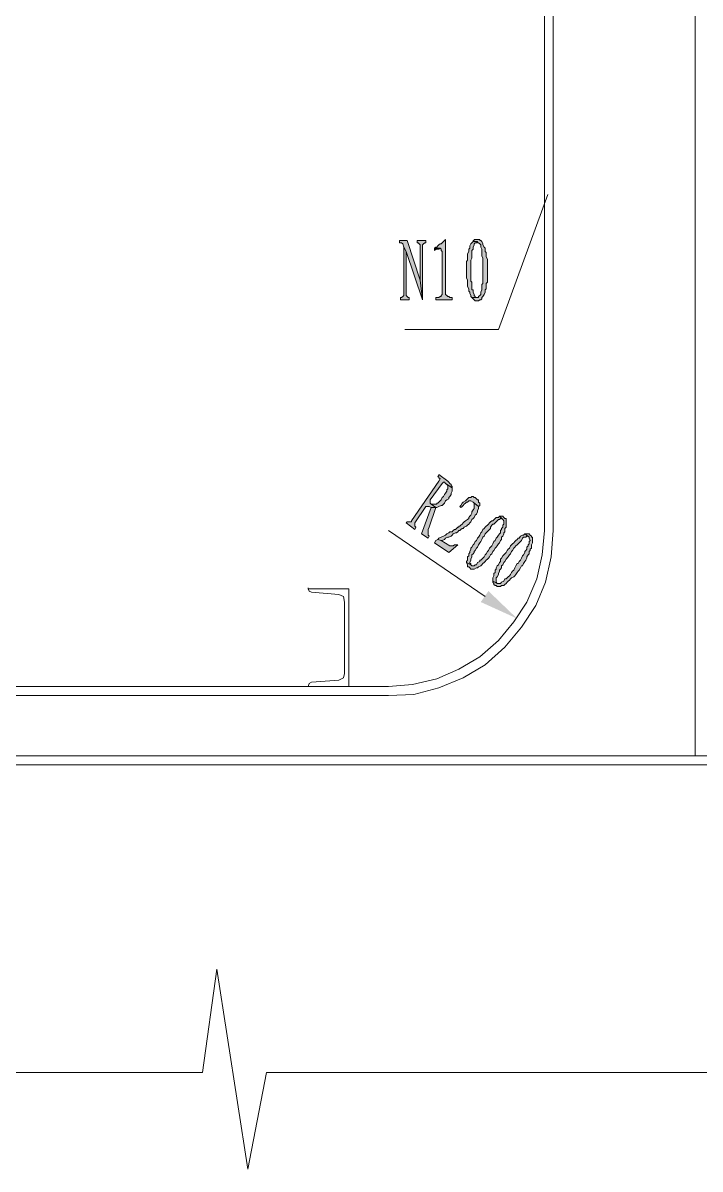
# Model space of a CAD drawing. Header units: millimetres. Extents: x 24 to 410, y 10 to 282.
# Drawn here: x 130.87 to 156.95, y 33.27 to 77.43 of the extents above; entities that cross this region are included whole.
import ezdxf

# ---------------------------------------------------------------- set-up
doc = ezdxf.new("R2010")
doc.units = ezdxf.units.MM

msp = doc.modelspace()

# ---------------------------------------------------------------- hatches: boundary and pattern name
h = msp.add_hatch(color=256)
h.dxf.hatch_style = 2
h.paths.add_polyline_path([(145.669, 69.045667), (145.372667, 69.045667), (145.372667, 68.961), (145.457333, 68.961), (145.499667, 68.918667), (145.542, 68.791667), (145.626667, 68.622333), (146.261667, 66.759667), (146.177, 67.521667)])
h = msp.add_hatch(color=256)
h.dxf.hatch_style = 2
h.paths.add_polyline_path([(146.388667, 69.045667), (146.05, 69.045667), (146.05, 68.961), (146.092333, 68.961), (146.134667, 68.918667), (146.177, 68.876333), (146.177, 67.521667), (146.261667, 66.759667), (146.261667, 68.876333), (146.304, 68.918667), (146.346333, 68.961), (146.388667, 68.961)])
h = msp.add_hatch(color=256)
h.dxf.hatch_style = 2
h.paths.add_polyline_path([(147.150667, 69.088), (147.108333, 69.045667), (147.066, 69.003333), (147.023667, 68.961), (146.981333, 68.918667), (146.939, 68.918667), (146.896667, 68.876333), (146.854333, 68.834), (146.812, 68.791667), (146.769667, 68.791667), (146.727333, 68.749333), (146.939, 68.749333), (146.981333, 68.707), (146.981333, 68.664667), (147.023667, 68.622333), (147.023667, 66.971333), (146.981333, 66.929), (146.981333, 66.886667), (146.939, 66.886667), (146.896667, 66.844333), (146.769667, 66.844333), (146.769667, 66.759667), (147.404667, 66.759667), (147.404667, 66.844333), (147.32, 66.844333), (147.277667, 66.886667), (147.235333, 66.886667), (147.193, 66.929), (147.150667, 66.971333)])
h = msp.add_hatch(color=256)
h.dxf.hatch_style = 2
h.paths.add_polyline_path([(148.209, 69.003333), (148.166667, 68.961), (148.124333, 68.918667), (148.082, 68.834), (148.082, 68.749333), (148.039667, 68.707), (148.039667, 68.622333), (147.997333, 68.537667), (147.997333, 68.283667), (147.955, 68.241333), (147.955, 67.606333), (147.997333, 67.521667), (147.997333, 67.31), (147.997333, 67.267667), (148.039667, 67.183), (148.039667, 67.098333), (148.082, 67.056), (148.082, 67.013667), (148.124333, 66.929), (148.124333, 66.886667), (148.166667, 66.844333), (148.336, 66.844333), (148.293667, 66.844333), (148.293667, 66.886667), (148.251333, 66.929), (148.251333, 66.971333), (148.209, 67.056), (148.209, 67.140667), (148.166667, 67.140667), (148.166667, 67.437), (148.124333, 67.479333), (148.124333, 68.283667), (148.166667, 68.368333), (148.166667, 68.664667), (148.209, 68.707), (148.209, 68.791667), (148.251333, 68.876333), (148.251333, 68.918667), (148.293667, 68.961), (148.336, 68.961), (148.378333, 69.003333)])
h = msp.add_hatch(color=256)
h.dxf.hatch_style = 2
h.paths.add_polyline_path([(148.378333, 69.088), (148.251333, 69.088), (148.251333, 69.045667), (148.209, 69.045667), (148.209, 69.003333), (148.378333, 69.003333), (148.378333, 68.961), (148.420667, 68.961), (148.463, 68.918667), (148.505333, 68.876333), (148.505333, 68.791667), (148.547667, 68.707), (148.547667, 68.453), (148.59, 68.368333), (148.59, 67.902667), (148.59, 67.860333), (148.59, 67.394667), (148.547667, 67.352333), (148.547667, 67.140667), (148.505333, 67.056), (148.505333, 66.971333), (148.463, 66.929), (148.420667, 66.886667), (148.420667, 66.844333), (148.378333, 66.844333), (148.166667, 66.844333), (148.209, 66.802), (148.251333, 66.759667), (148.293667, 66.717333), (148.420667, 66.717333), (148.463, 66.759667), (148.505333, 66.759667), (148.547667, 66.802), (148.547667, 66.844333), (148.59, 66.886667), (148.632333, 66.971333), (148.674667, 67.056), (148.674667, 67.140667), (148.717, 67.183), (148.717, 67.394667), (148.759333, 67.437), (148.759333, 68.326), (148.717, 68.410667), (148.717, 68.58), (148.674667, 68.622333), (148.674667, 68.749333), (148.632333, 68.791667), (148.59, 68.876333), (148.59, 68.918667), (148.547667, 69.003333), (148.505333, 69.045667), (148.463, 69.045667), (148.463, 69.088)])
h = msp.add_hatch(color=256)
h.dxf.hatch_style = 2
h.paths.add_polyline_path([(145.542, 68.791667), (145.542, 66.929), (145.499667, 66.886667), (145.457333, 66.844333), (145.415, 66.844333), (145.415, 66.759667), (145.753667, 66.759667), (145.753667, 66.844333), (145.711333, 66.844333), (145.669, 66.886667), (145.626667, 66.929), (145.626667, 68.622333)])
h = msp.add_hatch(color=256)
h.dxf.hatch_style = 2
h.paths.add_polyline_path([(146.727333, 68.749333), (146.727333, 68.664667), (146.812, 68.707), (146.896667, 68.707), (146.939, 68.749333)])
h = msp.add_hatch(color=256)
h.dxf.hatch_style = 2
h.paths.add_polyline_path([(147.235333, 59.774667), (146.896667, 60.028667), (146.854333, 59.944), (146.896667, 59.944), (146.896667, 59.901667), (146.939, 59.859333), (146.896667, 59.774667), (145.838333, 58.250667), (145.838333, 58.208333), (145.753667, 58.208333), (145.669, 58.208333), (145.626667, 58.166), (145.965333, 57.912), (146.007667, 57.996667), (145.965333, 58.039), (145.965333, 58.166), (146.388667, 58.801), (146.515667, 58.801), (146.600333, 58.758667), (146.769667, 58.758667), (146.600333, 58.885667), (146.558, 58.928), (146.558, 59.055), (147.023667, 59.69), (147.066, 59.732333), (147.108333, 59.732333), (147.150667, 59.69), (147.404667, 59.520667), (147.404667, 59.563), (147.362333, 59.605333), (147.362333, 59.647667), (147.32, 59.69), (147.277667, 59.732333)])
h = msp.add_hatch(color=256)
h.dxf.hatch_style = 2
h.paths.add_polyline_path([(147.404667, 59.520667), (147.150667, 59.69), (147.193, 59.647667), (147.235333, 59.605333), (147.235333, 59.478333), (147.193, 59.436), (147.193, 59.393667), (147.150667, 59.309), (147.108333, 59.266667), (147.066, 59.182), (147.023667, 59.139667), (146.981333, 59.055), (146.939, 59.012667), (146.896667, 58.970333), (146.854333, 58.928), (146.812, 58.928), (146.812, 58.885667), (146.600333, 58.885667), (146.769667, 58.758667), (146.812, 58.758667), (146.896667, 58.801), (146.981333, 58.843333), (147.023667, 58.843333), (147.066, 58.885667), (147.108333, 58.928), (147.150667, 59.012667), (147.193, 59.055), (147.277667, 59.097333), (147.277667, 59.139667), (147.32, 59.182), (147.362333, 59.266667), (147.362333, 59.309), (147.404667, 59.393667)])
h = msp.add_hatch(color=256)
h.dxf.hatch_style = 2
h.paths.add_polyline_path([(148.336, 59.097333), (148.293667, 59.139667), (148.251333, 59.139667), (148.209, 59.182), (148.166667, 59.182), (148.124333, 59.139667), (148.039667, 59.139667), (147.997333, 59.097333), (147.955, 59.055), (147.912667, 59.012667), (147.828, 58.970333), (147.785667, 58.928), (147.743333, 58.843333), (147.701, 58.801), (147.743333, 58.758667), (147.785667, 58.801), (147.828, 58.843333), (147.870333, 58.885667), (147.912667, 58.928), (147.955, 58.970333), (147.997333, 58.970333), (148.039667, 59.012667), (148.124333, 59.012667), (148.209, 58.970333), (148.420667, 58.801), (148.463, 58.843333), (148.463, 58.928), (148.420667, 58.970333), (148.420667, 59.055), (148.378333, 59.055)])
h = msp.add_hatch(color=256)
h.dxf.hatch_style = 2
h.paths.add_polyline_path([(146.769667, 58.758667), (146.600333, 58.758667), (146.219333, 57.742667), (146.473333, 57.573333), (146.515667, 57.658), (146.473333, 57.700333), (146.473333, 57.912), (146.515667, 57.996667)])
h = msp.add_hatch(color=256)
h.dxf.hatch_style = 2
h.paths.add_polyline_path([(148.420667, 58.801), (148.209, 58.970333), (148.251333, 58.928), (148.251333, 58.716333), (148.209, 58.674), (148.166667, 58.589333), (148.166667, 58.547), (148.124333, 58.462333), (148.082, 58.42), (148.039667, 58.377667), (148.039667, 58.335333), (147.997333, 58.293), (147.912667, 58.250667), (147.870333, 58.208333), (147.828, 58.166), (147.785667, 58.123667), (147.743333, 58.081333), (147.701, 58.039), (147.658667, 58.039), (147.658667, 57.996667), (147.616333, 57.996667), (147.574, 57.954333), (147.531667, 57.912), (147.489333, 57.912), (147.447, 57.869667), (147.404667, 57.827333), (147.32, 57.827333), (147.277667, 57.785), (147.193, 57.742667), (147.150667, 57.700333), (147.066, 57.658), (146.981333, 57.615667), (146.896667, 57.573333), (146.854333, 57.531), (146.981333, 57.488667), (147.023667, 57.488667), (147.108333, 57.531), (147.150667, 57.573333), (147.235333, 57.615667), (147.277667, 57.615667), (147.362333, 57.658), (147.404667, 57.700333), (147.447, 57.742667), (147.531667, 57.785), (147.574, 57.785), (147.616333, 57.827333), (147.658667, 57.869667), (147.701, 57.869667), (147.743333, 57.912), (147.785667, 57.954333), (147.828, 57.954333), (147.870333, 57.996667), (147.955, 58.039), (147.997333, 58.081333), (148.039667, 58.123667), (148.082, 58.166), (148.124333, 58.208333), (148.166667, 58.293), (148.209, 58.335333), (148.251333, 58.377667), (148.293667, 58.462333), (148.336, 58.504667), (148.378333, 58.589333), (148.378333, 58.631667), (148.420667, 58.716333)])
h = msp.add_hatch(color=256)
h.dxf.hatch_style = 2
h.paths.add_polyline_path([(149.225, 58.42), (149.182667, 58.377667), (149.098, 58.377667), (149.055667, 58.335333), (148.971, 58.250667), (148.928667, 58.250667), (148.886333, 58.208333), (148.844, 58.166), (148.801667, 58.123667), (148.759333, 58.081333), (148.717, 58.039), (148.674667, 57.996667), (148.632333, 57.954333), (148.59, 57.912), (148.547667, 57.827333), (148.505333, 57.785), (148.463, 57.700333), (148.420667, 57.615667), (148.378333, 57.573333), (148.336, 57.488667), (148.293667, 57.446333), (148.251333, 57.361667), (148.209, 57.319333), (148.166667, 57.234667), (148.124333, 57.192333), (148.124333, 57.15), (148.082, 57.065333), (148.082, 57.023), (148.039667, 56.980667), (148.039667, 56.896), (147.997333, 56.853667), (147.997333, 56.726667), (147.955, 56.684333), (147.955, 56.642), (148.124333, 56.557333), (148.124333, 56.599667), (148.082, 56.599667), (148.082, 56.642), (148.124333, 56.726667), (148.124333, 56.769), (148.166667, 56.853667), (148.166667, 56.938333), (148.209, 56.980667), (148.251333, 57.023), (148.251333, 57.065333), (148.293667, 57.107667), (148.336, 57.192333), (148.378333, 57.234667), (148.420667, 57.319333), (148.463, 57.404), (148.505333, 57.446333), (148.547667, 57.531), (148.59, 57.615667), (148.632333, 57.658), (148.674667, 57.742667), (148.717, 57.785), (148.801667, 57.869667), (148.844, 57.912), (148.886333, 57.954333), (148.886333, 57.996667), (148.928667, 58.081333), (148.971, 58.123667), (149.013333, 58.123667), (149.055667, 58.166), (149.140333, 58.250667), (149.182667, 58.293), (149.225, 58.293), (149.267333, 58.335333), (149.309667, 58.335333), (149.352, 58.293)])
h = msp.add_hatch(color=256)
h.dxf.hatch_style = 2
h.paths.add_polyline_path([(149.394333, 58.377667), (149.352, 58.42), (149.225, 58.42), (149.352, 58.293), (149.394333, 58.250667), (149.394333, 58.123667), (149.352, 58.081333), (149.352, 57.996667), (149.309667, 57.954333), (149.309667, 57.912), (149.267333, 57.869667), (149.267333, 57.785), (149.225, 57.742667), (149.182667, 57.700333), (149.140333, 57.615667), (149.098, 57.573333), (149.055667, 57.488667), (149.013333, 57.446333), (148.971, 57.361667), (148.928667, 57.277), (148.844, 57.192333), (148.801667, 57.107667), (148.759333, 57.065333), (148.717, 56.980667), (148.674667, 56.938333), (148.632333, 56.853667), (148.59, 56.811333), (148.547667, 56.769), (148.505333, 56.726667), (148.463, 56.726667), (148.463, 56.684333), (148.378333, 56.642), (148.336, 56.557333), (148.293667, 56.557333), (148.251333, 56.515), (148.166667, 56.515), (148.124333, 56.557333), (147.955, 56.642), (147.997333, 56.557333), (147.997333, 56.472667), (148.039667, 56.472667), (148.082, 56.430333), (148.124333, 56.388), (148.251333, 56.388), (148.336, 56.430333), (148.378333, 56.430333), (148.420667, 56.472667), (148.505333, 56.515), (148.547667, 56.557333), (148.59, 56.599667), (148.632333, 56.642), (148.674667, 56.684333), (148.717, 56.726667), (148.759333, 56.769), (148.801667, 56.811333), (148.844, 56.853667), (148.886333, 56.938333), (148.928667, 56.980667), (148.971, 57.065333), (149.013333, 57.107667), (149.055667, 57.192333), (149.098, 57.234667), (149.140333, 57.277), (149.182667, 57.361667), (149.225, 57.404), (149.267333, 57.488667), (149.309667, 57.531), (149.309667, 57.615667), (149.352, 57.658), (149.394333, 57.742667), (149.394333, 57.785), (149.436667, 57.827333), (149.436667, 57.954333), (149.479, 57.996667), (149.479, 58.335333), (149.436667, 58.335333)])
h = msp.add_hatch(color=256)
h.dxf.hatch_style = 2
h.paths.add_polyline_path([(147.616333, 57.319333), (147.489333, 57.319333), (147.447, 57.277), (147.32, 57.277), (146.981333, 57.488667), (146.854333, 57.531), (146.769667, 57.488667), (146.727333, 57.404), (147.277667, 57.023)])
h = msp.add_hatch(color=256)
h.dxf.hatch_style = 2
h.paths.add_polyline_path([(150.198667, 57.742667), (150.156333, 57.700333), (150.114, 57.700333), (150.029333, 57.658), (149.987, 57.573333), (149.944667, 57.573333), (149.902333, 57.531), (149.86, 57.488667), (149.817667, 57.446333), (149.775333, 57.404), (149.733, 57.361667), (149.690667, 57.319333), (149.648333, 57.277), (149.606, 57.192333), (149.563667, 57.15), (149.521333, 57.107667), (149.479, 57.023), (149.394333, 56.938333), (149.352, 56.896), (149.309667, 56.811333), (149.267333, 56.769), (149.267333, 56.684333), (149.225, 56.642), (149.182667, 56.557333), (149.140333, 56.515), (149.098, 56.430333), (149.098, 56.388), (149.055667, 56.345667), (149.055667, 56.261), (149.013333, 56.218667), (149.013333, 56.134), (148.971, 56.049333), (148.971, 55.922333), (149.140333, 55.837667), (149.098, 55.88), (149.098, 56.049333), (149.140333, 56.091667), (149.182667, 56.176333), (149.182667, 56.218667), (149.225, 56.303333), (149.225, 56.345667), (149.267333, 56.388), (149.309667, 56.430333), (149.309667, 56.515), (149.352, 56.557333), (149.394333, 56.642), (149.436667, 56.684333), (149.479, 56.769), (149.563667, 56.853667), (149.606, 56.938333), (149.648333, 56.980667), (149.690667, 57.065333), (149.733, 57.107667), (149.775333, 57.192333), (149.817667, 57.234667), (149.86, 57.277), (149.902333, 57.319333), (149.944667, 57.361667), (149.987, 57.404), (150.029333, 57.446333), (150.071667, 57.488667), (150.114, 57.573333), (150.156333, 57.615667), (150.241, 57.615667), (150.283333, 57.658), (150.325667, 57.658), (150.368, 57.615667)])
h = msp.add_hatch(color=256)
h.dxf.hatch_style = 2
h.paths.add_polyline_path([(150.410333, 57.700333), (150.368, 57.742667), (150.198667, 57.742667), (150.368, 57.615667), (150.368, 57.573333), (150.410333, 57.488667), (150.368, 57.446333), (150.368, 57.361667), (150.325667, 57.319333), (150.325667, 57.277), (150.283333, 57.234667), (150.283333, 57.15), (150.241, 57.107667), (150.198667, 57.065333), (150.198667, 57.023), (150.156333, 56.938333), (150.114, 56.896), (150.071667, 56.811333), (150.029333, 56.726667), (149.987, 56.684333), (149.944667, 56.599667), (149.902333, 56.599667), (149.86, 56.515), (149.817667, 56.430333), (149.775333, 56.345667), (149.733, 56.303333), (149.690667, 56.261), (149.648333, 56.176333), (149.606, 56.134), (149.563667, 56.091667), (149.521333, 56.049333), (149.479, 56.007), (149.436667, 56.007), (149.394333, 55.922333), (149.309667, 55.88), (149.267333, 55.837667), (149.140333, 55.837667), (148.971, 55.922333), (148.971, 55.88), (149.013333, 55.837667), (149.013333, 55.795333), (149.055667, 55.753), (149.098, 55.753), (149.140333, 55.710667), (149.267333, 55.710667), (149.309667, 55.753), (149.394333, 55.753), (149.436667, 55.795333), (149.479, 55.837667), (149.521333, 55.88), (149.563667, 55.922333), (149.606, 55.964667), (149.648333, 56.007), (149.690667, 56.049333), (149.775333, 56.091667), (149.817667, 56.134), (149.86, 56.176333), (149.902333, 56.261), (149.944667, 56.303333), (149.987, 56.345667), (150.029333, 56.430333), (150.071667, 56.515), (150.114, 56.515), (150.156333, 56.599667), (150.198667, 56.684333), (150.241, 56.726667), (150.283333, 56.811333), (150.283333, 56.853667), (150.325667, 56.938333), (150.368, 56.980667), (150.368, 57.065333), (150.410333, 57.107667), (150.410333, 57.15), (150.452667, 57.192333), (150.452667, 57.319333), (150.495, 57.404), (150.495, 57.615667), (150.452667, 57.615667), (150.452667, 57.658)])
h = msp.add_hatch(color=256)
h.dxf.hatch_style = 2
h.paths.add_polyline_path([(148.801667, 55.541333), (148.505333, 55.118), (149.902333, 54.483)])

# ---------------------------------------------------------------- linework, layer by layer
at = {"lineweight": 0}
for points in [[(156.760333, 49.191333), (156.760333, 136.228667)], [(120.565333, 90.889667), (120.565333, 57.869667), (120.65, 56.853667), (120.861667, 55.88), (121.242667, 54.991), (121.793, 54.144333), (122.428, 53.382333), (123.19, 52.705), (124.036667, 52.197), (124.968, 51.816), (125.941667, 51.562), (126.915333, 51.519667), (144.949333, 51.519667), (145.923, 51.562), (146.896667, 51.816), (147.828, 52.197), (148.674667, 52.705), (149.436667, 53.382333), (150.071667, 54.144333), (150.622, 54.991), (151.003, 55.88), (151.214667, 56.853667), (151.299333, 57.869667), (151.299333, 90.889667)], [(120.946333, 90.889667), (120.946333, 57.869667), (120.988667, 56.938333), (121.242667, 56.007), (121.581333, 55.118), (122.089333, 54.356), (122.682, 53.636333), (123.401667, 53.001333), (124.206, 52.535667), (125.095, 52.154667), (125.984, 51.943), (126.915333, 51.858333), (144.949333, 51.858333), (145.880667, 51.943), (146.812, 52.154667), (147.658667, 52.535667), (148.463, 53.001333), (149.182667, 53.636333), (149.775333, 54.356), (150.283333, 55.118), (150.664333, 56.007), (150.876, 56.938333), (150.960667, 57.869667), (150.960667, 90.889667)], [(97.282, 77.216), (99.779667, 76.708), (99.779667, 36.999333), (137.795, 36.999333), (138.345333, 40.978667), (139.530667, 33.274), (140.250333, 36.999333), (171.958, 36.999333)], [(149.182667, 65.616667), (151.087667, 70.823667)], [(145.584333, 65.616667), (149.182667, 65.616667)], [(144.949333, 57.869667), (148.674667, 55.329667)], [(141.859, 55.626), (141.859, 55.668333)], [(141.859, 55.626), (143.425333, 55.626), (143.425333, 51.858333)], [(141.859, 55.626), (141.901333, 55.541333), (141.986, 55.499)], [(143.044333, 55.414333), (141.986, 55.499)], [(143.256, 55.118), (143.213667, 55.329667), (143.044333, 55.414333)], [(143.256, 55.118), (143.256, 52.366333)], [(141.986, 52.027667), (143.044333, 52.112333), (143.213667, 52.197), (143.256, 52.366333)], [(141.986, 52.027667), (141.901333, 51.985333), (141.859, 51.858333)], [(143.425333, 51.858333), (141.859, 51.858333)], [(171.958, 49.191333), (99.779667, 49.191333)], [(115.104333, 49.191333), (156.760333, 49.191333)], [(171.958, 48.852667), (99.779667, 48.852667)]]:
    msp.add_lwpolyline(points, dxfattribs=at)
for points in [[(145.669, 69.045667), (145.372667, 69.045667), (145.372667, 68.961), (145.457333, 68.961), (145.499667, 68.918667), (145.542, 68.791667), (145.626667, 68.622333), (146.261667, 66.759667), (146.177, 67.521667)], [(146.388667, 69.045667), (146.05, 69.045667), (146.05, 68.961), (146.092333, 68.961), (146.134667, 68.918667), (146.177, 68.876333), (146.177, 67.521667), (146.261667, 66.759667), (146.261667, 68.876333), (146.304, 68.918667), (146.346333, 68.961), (146.388667, 68.961)], [(147.150667, 69.088), (147.108333, 69.045667), (147.066, 69.003333), (147.023667, 68.961), (146.981333, 68.918667), (146.939, 68.918667), (146.896667, 68.876333), (146.854333, 68.834), (146.812, 68.791667), (146.769667, 68.791667), (146.727333, 68.749333), (146.939, 68.749333), (146.981333, 68.707), (146.981333, 68.664667), (147.023667, 68.622333), (147.023667, 66.971333), (146.981333, 66.929), (146.981333, 66.886667), (146.939, 66.886667), (146.896667, 66.844333), (146.769667, 66.844333), (146.769667, 66.759667), (147.404667, 66.759667), (147.404667, 66.844333), (147.32, 66.844333), (147.277667, 66.886667), (147.235333, 66.886667), (147.193, 66.929), (147.150667, 66.971333)], [(148.209, 69.003333), (148.166667, 68.961), (148.124333, 68.918667), (148.082, 68.834), (148.082, 68.749333), (148.039667, 68.707), (148.039667, 68.622333), (147.997333, 68.537667), (147.997333, 68.283667), (147.955, 68.241333), (147.955, 67.606333), (147.997333, 67.521667), (147.997333, 67.31), (147.997333, 67.267667), (148.039667, 67.183), (148.039667, 67.098333), (148.082, 67.056), (148.082, 67.013667), (148.124333, 66.929), (148.124333, 66.886667), (148.166667, 66.844333), (148.336, 66.844333), (148.293667, 66.844333), (148.293667, 66.886667), (148.251333, 66.929), (148.251333, 66.971333), (148.209, 67.056), (148.209, 67.140667), (148.166667, 67.140667), (148.166667, 67.437), (148.124333, 67.479333), (148.124333, 68.283667), (148.166667, 68.368333), (148.166667, 68.664667), (148.209, 68.707), (148.209, 68.791667), (148.251333, 68.876333), (148.251333, 68.918667), (148.293667, 68.961), (148.336, 68.961), (148.378333, 69.003333)], [(148.378333, 69.088), (148.251333, 69.088), (148.251333, 69.045667), (148.209, 69.045667), (148.209, 69.003333), (148.378333, 69.003333), (148.378333, 68.961), (148.420667, 68.961), (148.463, 68.918667), (148.505333, 68.876333), (148.505333, 68.791667), (148.547667, 68.707), (148.547667, 68.453), (148.59, 68.368333), (148.59, 67.902667), (148.59, 67.860333), (148.59, 67.394667), (148.547667, 67.352333), (148.547667, 67.140667), (148.505333, 67.056), (148.505333, 66.971333), (148.463, 66.929), (148.420667, 66.886667), (148.420667, 66.844333), (148.378333, 66.844333), (148.166667, 66.844333), (148.209, 66.802), (148.251333, 66.759667), (148.293667, 66.717333), (148.420667, 66.717333), (148.463, 66.759667), (148.505333, 66.759667), (148.547667, 66.802), (148.547667, 66.844333), (148.59, 66.886667), (148.632333, 66.971333), (148.674667, 67.056), (148.674667, 67.140667), (148.717, 67.183), (148.717, 67.394667), (148.759333, 67.437), (148.759333, 68.326), (148.717, 68.410667), (148.717, 68.58), (148.674667, 68.622333), (148.674667, 68.749333), (148.632333, 68.791667), (148.59, 68.876333), (148.59, 68.918667), (148.547667, 69.003333), (148.505333, 69.045667), (148.463, 69.045667), (148.463, 69.088)], [(145.542, 68.791667), (145.542, 66.929), (145.499667, 66.886667), (145.457333, 66.844333), (145.415, 66.844333), (145.415, 66.759667), (145.753667, 66.759667), (145.753667, 66.844333), (145.711333, 66.844333), (145.669, 66.886667), (145.626667, 66.929), (145.626667, 68.622333)], [(146.727333, 68.749333), (146.727333, 68.664667), (146.812, 68.707), (146.896667, 68.707), (146.939, 68.749333)], [(147.235333, 59.774667), (146.896667, 60.028667), (146.854333, 59.944), (146.896667, 59.944), (146.896667, 59.901667), (146.939, 59.859333), (146.896667, 59.774667), (145.838333, 58.250667), (145.838333, 58.208333), (145.753667, 58.208333), (145.669, 58.208333), (145.626667, 58.166), (145.965333, 57.912), (146.007667, 57.996667), (145.965333, 58.039), (145.965333, 58.166), (146.388667, 58.801), (146.515667, 58.801), (146.600333, 58.758667), (146.769667, 58.758667), (146.600333, 58.885667), (146.558, 58.928), (146.558, 59.055), (147.023667, 59.69), (147.066, 59.732333), (147.108333, 59.732333), (147.150667, 59.69), (147.404667, 59.520667), (147.404667, 59.563), (147.362333, 59.605333), (147.362333, 59.647667), (147.32, 59.69), (147.277667, 59.732333)], [(147.404667, 59.520667), (147.150667, 59.69), (147.193, 59.647667), (147.235333, 59.605333), (147.235333, 59.478333), (147.193, 59.436), (147.193, 59.393667), (147.150667, 59.309), (147.108333, 59.266667), (147.066, 59.182), (147.023667, 59.139667), (146.981333, 59.055), (146.939, 59.012667), (146.896667, 58.970333), (146.854333, 58.928), (146.812, 58.928), (146.812, 58.885667), (146.600333, 58.885667), (146.769667, 58.758667), (146.812, 58.758667), (146.896667, 58.801), (146.981333, 58.843333), (147.023667, 58.843333), (147.066, 58.885667), (147.108333, 58.928), (147.150667, 59.012667), (147.193, 59.055), (147.277667, 59.097333), (147.277667, 59.139667), (147.32, 59.182), (147.362333, 59.266667), (147.362333, 59.309), (147.404667, 59.393667)], [(148.336, 59.097333), (148.293667, 59.139667), (148.251333, 59.139667), (148.209, 59.182), (148.166667, 59.182), (148.124333, 59.139667), (148.039667, 59.139667), (147.997333, 59.097333), (147.955, 59.055), (147.912667, 59.012667), (147.828, 58.970333), (147.785667, 58.928), (147.743333, 58.843333), (147.701, 58.801), (147.743333, 58.758667), (147.785667, 58.801), (147.828, 58.843333), (147.870333, 58.885667), (147.912667, 58.928), (147.955, 58.970333), (147.997333, 58.970333), (148.039667, 59.012667), (148.124333, 59.012667), (148.209, 58.970333), (148.420667, 58.801), (148.463, 58.843333), (148.463, 58.928), (148.420667, 58.970333), (148.420667, 59.055), (148.378333, 59.055)], [(146.769667, 58.758667), (146.600333, 58.758667), (146.219333, 57.742667), (146.473333, 57.573333), (146.515667, 57.658), (146.473333, 57.700333), (146.473333, 57.912), (146.515667, 57.996667)], [(148.420667, 58.801), (148.209, 58.970333), (148.251333, 58.928), (148.251333, 58.716333), (148.209, 58.674), (148.166667, 58.589333), (148.166667, 58.547), (148.124333, 58.462333), (148.082, 58.42), (148.039667, 58.377667), (148.039667, 58.335333), (147.997333, 58.293), (147.912667, 58.250667), (147.870333, 58.208333), (147.828, 58.166), (147.785667, 58.123667), (147.743333, 58.081333), (147.701, 58.039), (147.658667, 58.039), (147.658667, 57.996667), (147.616333, 57.996667), (147.574, 57.954333), (147.531667, 57.912), (147.489333, 57.912), (147.447, 57.869667), (147.404667, 57.827333), (147.32, 57.827333), (147.277667, 57.785), (147.193, 57.742667), (147.150667, 57.700333), (147.066, 57.658), (146.981333, 57.615667), (146.896667, 57.573333), (146.854333, 57.531), (146.981333, 57.488667), (147.023667, 57.488667), (147.108333, 57.531), (147.150667, 57.573333), (147.235333, 57.615667), (147.277667, 57.615667), (147.362333, 57.658), (147.404667, 57.700333), (147.447, 57.742667), (147.531667, 57.785), (147.574, 57.785), (147.616333, 57.827333), (147.658667, 57.869667), (147.701, 57.869667), (147.743333, 57.912), (147.785667, 57.954333), (147.828, 57.954333), (147.870333, 57.996667), (147.955, 58.039), (147.997333, 58.081333), (148.039667, 58.123667), (148.082, 58.166), (148.124333, 58.208333), (148.166667, 58.293), (148.209, 58.335333), (148.251333, 58.377667), (148.293667, 58.462333), (148.336, 58.504667), (148.378333, 58.589333), (148.378333, 58.631667), (148.420667, 58.716333)], [(149.225, 58.42), (149.182667, 58.377667), (149.098, 58.377667), (149.055667, 58.335333), (148.971, 58.250667), (148.928667, 58.250667), (148.886333, 58.208333), (148.844, 58.166), (148.801667, 58.123667), (148.759333, 58.081333), (148.717, 58.039), (148.674667, 57.996667), (148.632333, 57.954333), (148.59, 57.912), (148.547667, 57.827333), (148.505333, 57.785), (148.463, 57.700333), (148.420667, 57.615667), (148.378333, 57.573333), (148.336, 57.488667), (148.293667, 57.446333), (148.251333, 57.361667), (148.209, 57.319333), (148.166667, 57.234667), (148.124333, 57.192333), (148.124333, 57.15), (148.082, 57.065333), (148.082, 57.023), (148.039667, 56.980667), (148.039667, 56.896), (147.997333, 56.853667), (147.997333, 56.726667), (147.955, 56.684333), (147.955, 56.642), (148.124333, 56.557333), (148.124333, 56.599667), (148.082, 56.599667), (148.082, 56.642), (148.124333, 56.726667), (148.124333, 56.769), (148.166667, 56.853667), (148.166667, 56.938333), (148.209, 56.980667), (148.251333, 57.023), (148.251333, 57.065333), (148.293667, 57.107667), (148.336, 57.192333), (148.378333, 57.234667), (148.420667, 57.319333), (148.463, 57.404), (148.505333, 57.446333), (148.547667, 57.531), (148.59, 57.615667), (148.632333, 57.658), (148.674667, 57.742667), (148.717, 57.785), (148.801667, 57.869667), (148.844, 57.912), (148.886333, 57.954333), (148.886333, 57.996667), (148.928667, 58.081333), (148.971, 58.123667), (149.013333, 58.123667), (149.055667, 58.166), (149.140333, 58.250667), (149.182667, 58.293), (149.225, 58.293), (149.267333, 58.335333), (149.309667, 58.335333), (149.352, 58.293)], [(149.394333, 58.377667), (149.352, 58.42), (149.225, 58.42), (149.352, 58.293), (149.394333, 58.250667), (149.394333, 58.123667), (149.352, 58.081333), (149.352, 57.996667), (149.309667, 57.954333), (149.309667, 57.912), (149.267333, 57.869667), (149.267333, 57.785), (149.225, 57.742667), (149.182667, 57.700333), (149.140333, 57.615667), (149.098, 57.573333), (149.055667, 57.488667), (149.013333, 57.446333), (148.971, 57.361667), (148.928667, 57.277), (148.844, 57.192333), (148.801667, 57.107667), (148.759333, 57.065333), (148.717, 56.980667), (148.674667, 56.938333), (148.632333, 56.853667), (148.59, 56.811333), (148.547667, 56.769), (148.505333, 56.726667), (148.463, 56.726667), (148.463, 56.684333), (148.378333, 56.642), (148.336, 56.557333), (148.293667, 56.557333), (148.251333, 56.515), (148.166667, 56.515), (148.124333, 56.557333), (147.955, 56.642), (147.997333, 56.557333), (147.997333, 56.472667), (148.039667, 56.472667), (148.082, 56.430333), (148.124333, 56.388), (148.251333, 56.388), (148.336, 56.430333), (148.378333, 56.430333), (148.420667, 56.472667), (148.505333, 56.515), (148.547667, 56.557333), (148.59, 56.599667), (148.632333, 56.642), (148.674667, 56.684333), (148.717, 56.726667), (148.759333, 56.769), (148.801667, 56.811333), (148.844, 56.853667), (148.886333, 56.938333), (148.928667, 56.980667), (148.971, 57.065333), (149.013333, 57.107667), (149.055667, 57.192333), (149.098, 57.234667), (149.140333, 57.277), (149.182667, 57.361667), (149.225, 57.404), (149.267333, 57.488667), (149.309667, 57.531), (149.309667, 57.615667), (149.352, 57.658), (149.394333, 57.742667), (149.394333, 57.785), (149.436667, 57.827333), (149.436667, 57.954333), (149.479, 57.996667), (149.479, 58.335333), (149.436667, 58.335333)], [(147.616333, 57.319333), (147.489333, 57.319333), (147.447, 57.277), (147.32, 57.277), (146.981333, 57.488667), (146.854333, 57.531), (146.769667, 57.488667), (146.727333, 57.404), (147.277667, 57.023)], [(150.198667, 57.742667), (150.156333, 57.700333), (150.114, 57.700333), (150.029333, 57.658), (149.987, 57.573333), (149.944667, 57.573333), (149.902333, 57.531), (149.86, 57.488667), (149.817667, 57.446333), (149.775333, 57.404), (149.733, 57.361667), (149.690667, 57.319333), (149.648333, 57.277), (149.606, 57.192333), (149.563667, 57.15), (149.521333, 57.107667), (149.479, 57.023), (149.394333, 56.938333), (149.352, 56.896), (149.309667, 56.811333), (149.267333, 56.769), (149.267333, 56.684333), (149.225, 56.642), (149.182667, 56.557333), (149.140333, 56.515), (149.098, 56.430333), (149.098, 56.388), (149.055667, 56.345667), (149.055667, 56.261), (149.013333, 56.218667), (149.013333, 56.134), (148.971, 56.049333), (148.971, 55.922333), (149.140333, 55.837667), (149.098, 55.88), (149.098, 56.049333), (149.140333, 56.091667), (149.182667, 56.176333), (149.182667, 56.218667), (149.225, 56.303333), (149.225, 56.345667), (149.267333, 56.388), (149.309667, 56.430333), (149.309667, 56.515), (149.352, 56.557333), (149.394333, 56.642), (149.436667, 56.684333), (149.479, 56.769), (149.563667, 56.853667), (149.606, 56.938333), (149.648333, 56.980667), (149.690667, 57.065333), (149.733, 57.107667), (149.775333, 57.192333), (149.817667, 57.234667), (149.86, 57.277), (149.902333, 57.319333), (149.944667, 57.361667), (149.987, 57.404), (150.029333, 57.446333), (150.071667, 57.488667), (150.114, 57.573333), (150.156333, 57.615667), (150.241, 57.615667), (150.283333, 57.658), (150.325667, 57.658), (150.368, 57.615667)], [(150.410333, 57.700333), (150.368, 57.742667), (150.198667, 57.742667), (150.368, 57.615667), (150.368, 57.573333), (150.410333, 57.488667), (150.368, 57.446333), (150.368, 57.361667), (150.325667, 57.319333), (150.325667, 57.277), (150.283333, 57.234667), (150.283333, 57.15), (150.241, 57.107667), (150.198667, 57.065333), (150.198667, 57.023), (150.156333, 56.938333), (150.114, 56.896), (150.071667, 56.811333), (150.029333, 56.726667), (149.987, 56.684333), (149.944667, 56.599667), (149.902333, 56.599667), (149.86, 56.515), (149.817667, 56.430333), (149.775333, 56.345667), (149.733, 56.303333), (149.690667, 56.261), (149.648333, 56.176333), (149.606, 56.134), (149.563667, 56.091667), (149.521333, 56.049333), (149.479, 56.007), (149.436667, 56.007), (149.394333, 55.922333), (149.309667, 55.88), (149.267333, 55.837667), (149.140333, 55.837667), (148.971, 55.922333), (148.971, 55.88), (149.013333, 55.837667), (149.013333, 55.795333), (149.055667, 55.753), (149.098, 55.753), (149.140333, 55.710667), (149.267333, 55.710667), (149.309667, 55.753), (149.394333, 55.753), (149.436667, 55.795333), (149.479, 55.837667), (149.521333, 55.88), (149.563667, 55.922333), (149.606, 55.964667), (149.648333, 56.007), (149.690667, 56.049333), (149.775333, 56.091667), (149.817667, 56.134), (149.86, 56.176333), (149.902333, 56.261), (149.944667, 56.303333), (149.987, 56.345667), (150.029333, 56.430333), (150.071667, 56.515), (150.114, 56.515), (150.156333, 56.599667), (150.198667, 56.684333), (150.241, 56.726667), (150.283333, 56.811333), (150.283333, 56.853667), (150.325667, 56.938333), (150.368, 56.980667), (150.368, 57.065333), (150.410333, 57.107667), (150.410333, 57.15), (150.452667, 57.192333), (150.452667, 57.319333), (150.495, 57.404), (150.495, 57.615667), (150.452667, 57.615667), (150.452667, 57.658)]]:
    msp.add_lwpolyline(points, close=True, dxfattribs=at)

doc.saveas('drawing.dxf')
